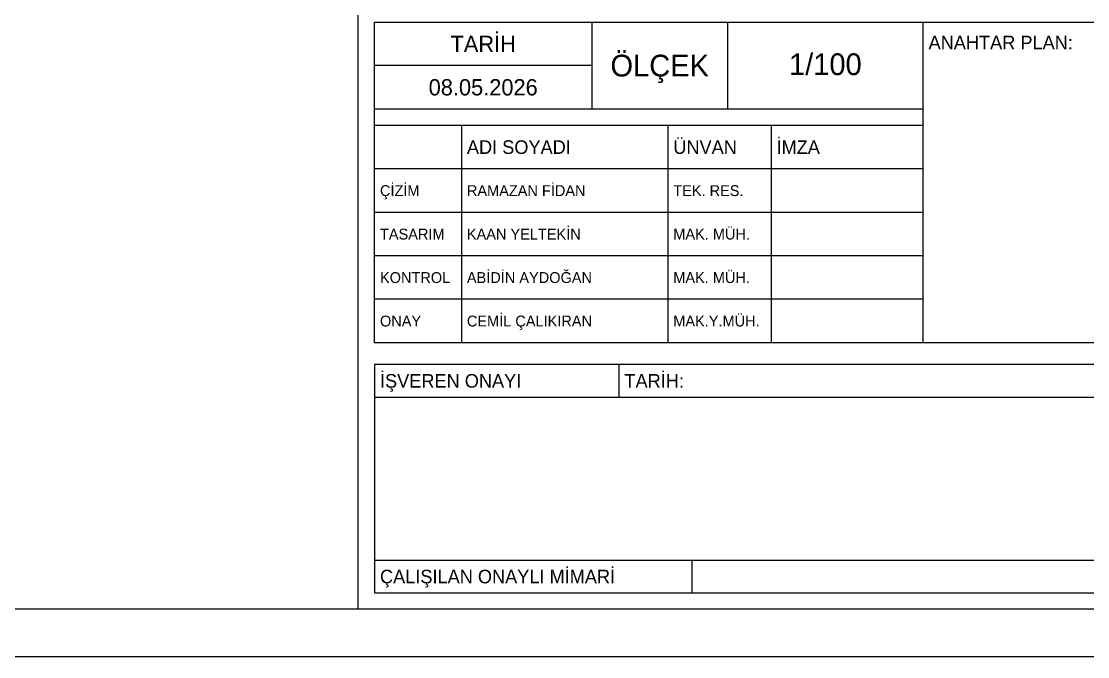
# Model space of a CAD drawing. Extents: x 2698 to 184165, y 3805 to 33846.
# Drawn here: x 159227 to 160349, y 27716 to 28384 of the extents above; entities that cross this region are included whole.
import ezdxf
from ezdxf.enums import TextEntityAlignment as Align

# ---------------------------------------------------------------- set-up
doc = ezdxf.new("R2010")
doc.units = 0
doc.header["$LTSCALE"] = 2
doc.layers.add('_MCA-0-ANTET', color=2, linetype='CONTINUOUS')
doc.layers.add('_MCA-0-DETAY', color=7, linetype='CONTINUOUS')
doc.styles.add('_MCA-ANTET', font='seguisb.ttf')

# ---------------------------------------------------------------- blocks, each defined once
blk = doc.blocks.new('*U240')
at = {"layer": '_MCA-0-ANTET', "color": 6}
blk.add_lwpolyline([(70, 70), (70, 6130), (7685.8, 6130), (7685.8, 70)], close=True, dxfattribs=at)
at = {"layer": '_MCA-0-ANTET', "color": 5}
blk.add_lwpolyline([(120, 120), (120, 6080), (7635.8, 6080), (7635.8, 120)], close=True, dxfattribs=at)
blk = doc.blocks.new('_MCA-0-ANTET-v2')
at = {"layer": '_MCA-0-ANTET', "color": 4, "ltscale": 200, "transparency": 33554687}
for points in [[(-965, 1390), (0, 1390), (0, 0), (-965, 0)], [(-15, 225), (-950, 225), (-950, 15), (-15, 15)]]:
    blk.add_lwpolyline(points, close=True, dxfattribs=at)
for points in [[(-15, 245), (-950, 245), (-950, 540), (-15, 540)], [(-750, 540), (-750, 460)], [(-625, 540), (-625, 460)], [(-445, 245), (-445, 540)], [(-750, 500), (-950, 500)], [(-445, 460), (-950, 460)], [(-445, 445), (-950, 445)], [(-870, 445), (-870, 245)], [(-680, 445), (-680, 245)], [(-585, 445), (-585, 245)], [(-445, 405), (-950, 405)], [(-445, 365), (-950, 365)], [(-445, 325), (-950, 325)], [(-445, 285), (-950, 285)], [(-725, 225), (-725, 195)], [(-950, 195), (-15, 195)], [(-950, 45), (-15, 45)], [(-658, 45), (-658, 15)]]:
    blk.add_lwpolyline(points, dxfattribs=at)
at = {"layer": '_MCA-0-ANTET', "color": 7, "transparency": 33554687, "style": '_MCA-ANTET'}
for s, height, p in [('TARİH', 15, (-850, 520)), ('ÖLÇEK', 20, (-687.5, 500))]:
    blk.add_text(s, height=height, dxfattribs=at).set_placement(p, align=Align.MIDDLE_CENTER)
for s, height, p in [('ANAHTAR PLAN:', 12.5, (-440, 521.25)), ('ÜNVAN', 12.5, (-675, 425)), ('İMZA', 12.5, (-580, 425)), ('ADI SOYADI', 12.5, (-865, 425)), ('ÇİZİM', 10, (-945, 385)), ('RAMAZAN FİDAN', 10, (-865, 385)), ('TEK. RES.', 10, (-675, 385)), ('TASARIM', 10, (-945, 345)), ('KAAN YELTEKİN', 10, (-865, 345)), ('MAK. MÜH.', 10, (-675, 345)), ('KONTROL', 10, (-945, 305)), ('ABİDİN AYDOĞAN', 10, (-865, 305)), ('MAK. MÜH.', 10, (-675, 305)), ('ONAY', 10, (-945, 265)), ('CEMİL ÇALIKIRAN', 10, (-865, 265)), ('MAK.Y.MÜH.', 10, (-675, 265)), ('İŞVEREN ONAYI', 12.5, (-945, 210)), ('TARİH:', 12.5, (-720, 210)), ('ÇALIŞILAN ONAYLI MİMARİ', 12.5, (-945, 30))]:
    blk.add_text(s, height=height, dxfattribs=at).set_placement(p, align=Align.MIDDLE_LEFT)
at = {"layer": '_MCA-0-ANTET', "color": 3, "transparency": 33554687, "style": '_MCA-ANTET'}
blk.add_attdef('PAFTANO', text='', height=20, dxfattribs=at).set_placement((-845, 685), align=Align.MIDDLE_LEFT)
for tag, height, p in [('PAFTA_ADI-1', 20, (-432.5, 630)), ('PAFTA_ADI-2', 20, (-432.5, 590)), ('OLCEK', 20, (-535, 501.25)), ('TARIH', 15, (-850, 480))]:
    blk.add_attdef(tag, text='', height=height, dxfattribs=at).set_placement(p, align=Align.MIDDLE_CENTER)
at = {"layer": '_MCA-0-ANTET', "color": 7, "transparency": 33554687, "style": '_MCA-ANTET'}
blk.add_attdef('ONAYLI_MIM', text='', height=12.5, dxfattribs=at).set_placement((-653, 30), align=Align.MIDDLE_LEFT)

msp = doc.modelspace()

# ---------------------------------------------------------------- block references
at = {"layer": '_MCA-0-ANTET'}
msp.add_blockref('*U240', (153049.2, 27645.9), dxfattribs=at)
at = {"layer": '_MCA-0-DETAY'}
ref = msp.add_blockref('_MCA-0-ANTET-v2', (160685, 27765.9), dxfattribs=dict(at, xscale=1.143179412830736, yscale=1.143179412830736, zscale=1.143179412830736))
ref.add_attrib('OLCEK', '1/100', dxfattribs={"layer": '_MCA-0-ANTET', "color": 3, "height": 22.86, "style": '_MCA-ANTET'}).set_placement((160073.4, 28338.9), align=Align.MIDDLE_CENTER)
ref.add_attrib('TARIH', '08.05.2026', dxfattribs={"layer": '_MCA-0-ANTET', "color": 3, "height": 17.15, "style": '_MCA-ANTET'}).set_placement((159713.3, 28314.7), align=Align.MIDDLE_CENTER)

doc.saveas('drawing.dxf')
